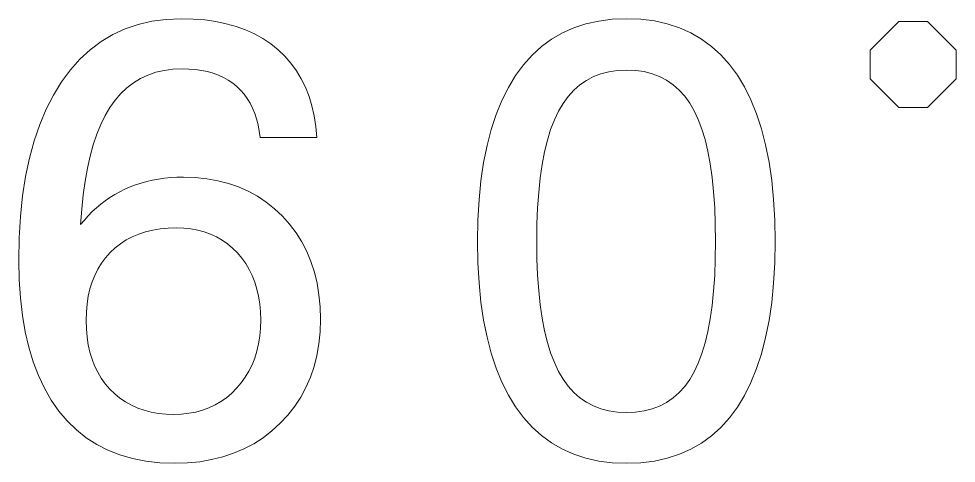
# Model space of a CAD drawing. Extents: x 0 to 594, y 0 to 575.
# Drawn here: x 506.88 to 513.43, y 164 to 167.1 of the extents above; entities that cross this region are included whole.
import ezdxf

# ---------------------------------------------------------------- set-up
doc = ezdxf.new("R2010")
doc.units = 0

msp = doc.modelspace()

# ---------------------------------------------------------------- linework, layer by layer
at = {"color": 5, "lineweight": 13}
for points in [[(508.9643, 166.2725), (508.5679, 166.2725), (508.5621, 166.3182), (508.554, 166.3617), (508.5436, 166.403), (508.5308, 166.442), (508.5157, 166.4789), (508.4984, 166.5135), (508.4786, 166.5459), (508.4566, 166.5761), (508.4323, 166.6041), (508.4056, 166.6299), (508.3767, 166.6533), (508.3458, 166.6743), (508.3128, 166.6928), (508.2778, 166.7088), (508.2406, 166.7224), (508.2014, 166.7335), (508.1602, 166.7421), (508.1169, 166.7483), (508.0715, 166.752), (508.024, 166.7532), (507.9598, 166.7505), (507.8986, 166.7424), (507.8405, 166.7289), (507.7855, 166.71), (507.7336, 166.6857), (507.6848, 166.6561), (507.639, 166.621), (507.5963, 166.5805), (507.5567, 166.5346), (507.5201, 166.4834), (507.4866, 166.4266), (507.456, 166.3643), (507.4283, 166.2964), (507.4034, 166.2229), (507.3815, 166.1439), (507.3625, 166.0593), (507.3464, 165.9692), (507.3333, 165.8735), (507.323, 165.7722), (507.3156, 165.6654), (507.3415, 165.6971), (507.3685, 165.7272), (507.3966, 165.7557), (507.4258, 165.7827), (507.4561, 165.8082), (507.4875, 165.8321), (507.5201, 165.8544), (507.5538, 165.8752), (507.5886, 165.8944), (507.6245, 165.912), (507.6614, 165.928), (507.6992, 165.9424), (507.7378, 165.955), (507.7773, 165.966), (507.8177, 165.9753), (507.8589, 165.9829), (507.901, 165.9888), (507.9439, 165.993), (507.9878, 165.9955), (508.0324, 165.9964), (508.116, 165.9936), (508.1964, 165.9854), (508.2735, 165.9718), (508.3475, 165.9527), (508.4182, 165.9281), (508.4858, 165.8981), (508.5501, 165.8626), (508.6113, 165.8216), (508.6692, 165.7752), (508.7239, 165.7233), (508.7744, 165.667), (508.8196, 165.6072), (508.8594, 165.5439), (508.894, 165.4771), (508.9232, 165.4068), (508.9471, 165.3331), (508.9657, 165.2559), (508.9789, 165.1752), (508.9869, 165.091), (508.9896, 165.0034), (508.9868, 164.9157), (508.9783, 164.8313), (508.9642, 164.7503), (508.9445, 164.6726), (508.9192, 164.5983), (508.8882, 164.5274), (508.8517, 164.4598), (508.8094, 164.3955), (508.7616, 164.3346), (508.7081, 164.2771), (508.6501, 164.224), (508.5886, 164.1765), (508.5236, 164.1346), (508.4551, 164.0983), (508.3832, 164.0676), (508.3078, 164.0424), (508.2289, 164.0229), (508.1465, 164.0089), (508.0606, 164.0005), (507.9713, 163.9978), (507.8683, 164.0014), (507.7704, 164.0123), (507.6773, 164.0306), (507.5891, 164.0561), (507.5059, 164.0889), (507.4276, 164.1291), (507.3543, 164.1765), (507.2859, 164.2312), (507.2224, 164.2932), (507.1638, 164.3625), (507.1106, 164.4386), (507.0629, 164.5213), (507.0208, 164.6104), (506.9844, 164.7059), (506.9536, 164.8078), (506.9283, 164.9163), (506.9087, 165.0311), (506.8947, 165.1525), (506.8863, 165.2803), (506.8835, 165.4145), (506.8864, 165.5719), (506.8954, 165.7221), (506.9103, 165.865), (506.9312, 166.0006), (506.958, 166.1289), (506.9908, 166.25), (507.0296, 166.3638), (507.0744, 166.4703), (507.1251, 166.5695), (507.1818, 166.6615), (507.2438, 166.7454), (507.3107, 166.8205), (507.3823, 166.8867), (507.4587, 166.9442), (507.5399, 166.9928), (507.6259, 167.0325), (507.7167, 167.0634), (507.8122, 167.0855), (507.9126, 167.0988), (508.0177, 167.1032), (508.1015, 167.101), (508.1817, 167.0945), (508.2582, 167.0836), (508.3312, 167.0684), (508.4006, 167.0489), (508.4664, 167.025), (508.5285, 166.9968), (508.5871, 166.9642), (508.642, 166.9273), (508.6934, 166.886), (508.7407, 166.8408), (508.7835, 166.792), (508.8218, 166.7396), (508.8556, 166.6836), (508.8849, 166.6241), (508.9098, 166.5609), (508.9301, 166.4942), (508.946, 166.4239), (508.9574, 166.35)], [(510.0858, 165.5473), (510.0885, 165.6959), (510.0965, 165.8372), (510.1098, 165.9712), (510.1284, 166.098), (510.1523, 166.2175), (510.1815, 166.3297), (510.216, 166.4346), (510.2559, 166.5323), (510.301, 166.6227), (510.3515, 166.7058), (510.407, 166.7813), (510.4674, 166.8488), (510.5327, 166.9084), (510.6028, 166.9601), (510.6777, 167.0038), (510.7575, 167.0396), (510.8422, 167.0674), (510.9317, 167.0873), (511.026, 167.0992), (511.1252, 167.1032), (511.2252, 167.0992), (511.3201, 167.0874), (511.4101, 167.0677), (511.4951, 167.0401), (511.575, 167.0046), (511.65, 166.9612), (511.72, 166.91), (511.785, 166.8509), (511.845, 166.7838), (511.9, 166.7089), (511.9499, 166.6264), (511.9945, 166.5363), (512.0338, 166.4388), (512.0679, 166.3338), (512.0969, 166.2214), (512.1205, 166.1015), (512.1389, 165.9742), (512.152, 165.8393), (512.1599, 165.6971), (512.1625, 165.5473), (512.1599, 165.398), (512.152, 165.2561), (512.1389, 165.1217), (512.1205, 164.9948), (512.0969, 164.8753), (512.0679, 164.7633), (512.0338, 164.6588), (511.9945, 164.5617), (511.9499, 164.472), (511.9, 164.3899), (511.845, 164.3154), (511.785, 164.2487), (511.72, 164.1899), (511.65, 164.1389), (511.575, 164.0958), (511.4951, 164.0605), (511.4101, 164.0331), (511.3201, 164.0134), (511.2252, 164.0017), (511.1252, 163.9978), (511.026, 164.0017), (510.9317, 164.0135), (510.8422, 164.0332), (510.7575, 164.0608), (510.6777, 164.0963), (510.6028, 164.1397), (510.5327, 164.1909), (510.4674, 164.2501), (510.407, 164.3171), (510.3515, 164.392), (510.301, 164.4745), (510.2559, 164.5644), (510.216, 164.6616), (510.1815, 164.7661), (510.1523, 164.8779), (510.1284, 164.9971), (510.1098, 165.1237), (510.0965, 165.2575), (510.0885, 165.3988)], [(513.0272, 166.4842), (513.2272, 166.4842), (513.4272, 166.6842), (513.4272, 166.8842), (513.2272, 167.0842), (513.0272, 167.0842), (512.8273, 166.8842), (512.8273, 166.6842)], [(510.4991, 165.5473), (510.5006, 165.4267), (510.5051, 165.3127), (510.5127, 165.2053), (510.5233, 165.1046), (510.537, 165.0105), (510.5537, 164.9231), (510.5735, 164.8423), (510.5962, 164.7681), (510.622, 164.7006), (510.6508, 164.6397), (510.6829, 164.585), (510.7184, 164.5361), (510.7573, 164.493), (510.7996, 164.4555), (510.8453, 164.4239), (510.8945, 164.398), (510.9471, 164.3778), (511.003, 164.3634), (511.0624, 164.3548), (511.1252, 164.3519), (511.1884, 164.3548), (511.248, 164.3633), (511.3042, 164.3776), (511.3568, 164.3975), (511.4059, 164.4231), (511.4514, 164.4544), (511.4935, 164.4914), (511.532, 164.5341), (511.567, 164.5825), (511.5985, 164.6366), (511.6267, 164.6969), (511.652, 164.7641), (511.6743, 164.8381), (511.6936, 164.9189), (511.71, 165.0065), (511.7234, 165.101), (511.7338, 165.2024), (511.7412, 165.3105), (511.7456, 165.4255), (511.7471, 165.5473), (511.7456, 165.6695), (511.7412, 165.7849), (511.7338, 165.8933), (511.7234, 165.9949), (511.71, 166.0896), (511.6936, 166.1775), (511.6743, 166.2585), (511.652, 166.3326), (511.6267, 166.3998), (511.5985, 166.4602), (511.567, 166.5142), (511.532, 166.5626), (511.4935, 166.6053), (511.4514, 166.6423), (511.4059, 166.6736), (511.3568, 166.6992), (511.3042, 166.7192), (511.248, 166.7334), (511.1884, 166.7419), (511.1252, 166.7448), (511.0624, 166.7419), (511.003, 166.7333), (510.9471, 166.7189), (510.8945, 166.6987), (510.8453, 166.6728), (510.7996, 166.6412), (510.7573, 166.6038), (510.7184, 166.5606), (510.6829, 166.5117), (510.6508, 166.457), (510.622, 166.3961), (510.5962, 166.3285), (510.5735, 166.2543), (510.5537, 166.1733), (510.537, 166.0857), (510.5233, 165.9914), (510.5127, 165.8904), (510.5051, 165.7827), (510.5006, 165.6684)], [(508.5721, 164.9992), (508.5705, 165.0566), (508.5656, 165.1117), (508.5575, 165.1644), (508.5462, 165.2147), (508.5316, 165.2627), (508.5137, 165.3083), (508.4926, 165.3516), (508.4683, 165.3925), (508.4407, 165.431), (508.4098, 165.4672), (508.3763, 165.5004), (508.3409, 165.5302), (508.3033, 165.5564), (508.2638, 165.5792), (508.2222, 165.5984), (508.1786, 165.6142), (508.133, 165.6264), (508.0853, 165.6352), (508.0356, 165.6404), (507.9839, 165.6422), (507.9262, 165.6404), (507.871, 165.6353), (507.8184, 165.6266), (507.7682, 165.6145), (507.7207, 165.599), (507.6757, 165.5799), (507.6332, 165.5575), (507.5934, 165.5315), (507.556, 165.5021), (507.5212, 165.4693), (507.4893, 165.4334), (507.4609, 165.395), (507.4357, 165.354), (507.4139, 165.3104), (507.3955, 165.2643), (507.3804, 165.2155), (507.3687, 165.1643), (507.3603, 165.1104), (507.3553, 165.054), (507.3536, 164.9949), (507.3553, 164.9359), (507.3602, 164.8793), (507.3685, 164.8253), (507.3801, 164.7737), (507.395, 164.7246), (507.4132, 164.6779), (507.4347, 164.6338), (507.4595, 164.5922), (507.4876, 164.553), (507.5191, 164.5164), (507.5534, 164.4827), (507.59, 164.4526), (507.6289, 164.4261), (507.6702, 164.403), (507.7138, 164.3836), (507.7598, 164.3676), (507.8081, 164.3552), (507.8588, 164.3464), (507.9118, 164.3411), (507.9671, 164.3393), (508.0201, 164.3411), (508.071, 164.3466), (508.1198, 164.3557), (508.1666, 164.3685), (508.2114, 164.3849), (508.2541, 164.4049), (508.2948, 164.4286), (508.3334, 164.456), (508.37, 164.487), (508.4045, 164.5217), (508.4364, 164.5592), (508.4649, 164.5991), (508.49, 164.6412), (508.5118, 164.6856), (508.5302, 164.7322), (508.5453, 164.7811), (508.5571, 164.8322), (508.5655, 164.8856), (508.5705, 164.9413)]]:
    msp.add_lwpolyline(points, close=True, dxfattribs=at)

doc.saveas('drawing.dxf')
